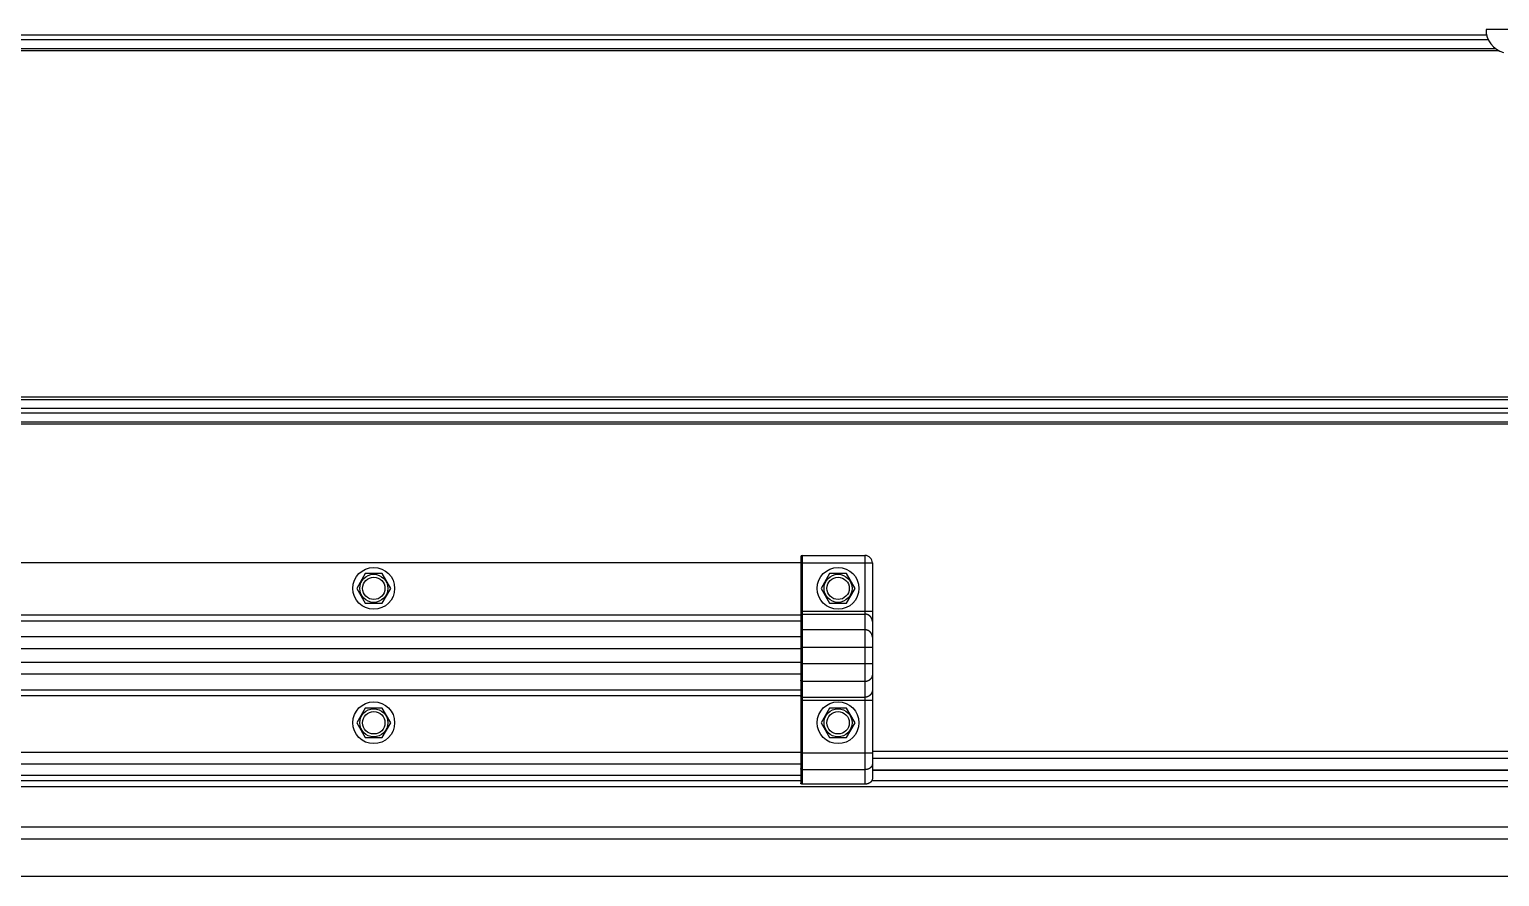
# Model space of a CAD drawing. Header units: millimetres. Extents: x 21899 to 38731, y -5425 to 3612.
# Drawn here: x 24591.8 to 25084.2, y 252.1 to 535.7 of the extents above; entities that cross this region are included whole.
import ezdxf

# ---------------------------------------------------------------- set-up
doc = ezdxf.new("R2010")
doc.units = ezdxf.units.MM

msp = doc.modelspace()

# ---------------------------------------------------------------- linework, layer by layer
at = {"color": 9, "linetype": 'Continuous'}
for p, q in [((24252.61, 533.86), (25079.83, 533.86)), ((24252.61, 532.31), (25080.38, 532.31)), ((25112.61, 535.72), (25079.61, 535.72)), ((24252.61, 529.34), (25082.8, 529.34)), ((25084.06, 528.56), (24252.61, 528.56)), ((25101.07, 412.61), (24252.61, 412.61)), ((24252.61, 411.83), (25101.07, 411.83)), ((24252.61, 408.86), (25101.07, 408.86)), ((24252.61, 407.31), (25101.07, 407.31)), ((24252.61, 404.34), (25101.07, 404.34)), ((25101.07, 403.56), (24252.61, 403.56)), ((24850.61, 359.59), (24850.61, 283.02)), ((24871.61, 359.59), (24871.61, 283.02)), ((24850.11, 357.09), (24874.11, 357.09)), ((24850.11, 340.92), (24874.11, 340.92)), ((24850.61, 339.94), (24871.61, 339.94)), ((24850.11, 337.62), (22583.11, 337.62)), ((24850.11, 339.59), (24199.61, 339.59)), ((24850.11, 332.32), (22583.11, 332.32)), ((24871.61, 334.7), (24850.61, 334.7)), ((24850.11, 328.38), (22583.11, 328.38)), ((24874.11, 328.79), (24850.11, 328.79)), ((24850.11, 323.79), (22583.11, 323.79)), ((24874.11, 323.29), (24850.11, 323.29)), ((24850.11, 319.85), (22583.11, 319.85)), ((24871.61, 317.38), (24850.61, 317.38)), ((24850.11, 314.55), (22583.11, 314.55)), ((24850.11, 312.59), (22583.11, 312.59)), ((24850.11, 311.16), (24874.11, 311.16)), ((24850.61, 312.14), (24871.61, 312.14)), ((24850.11, 293.67), (22583.11, 293.67)), ((24874.11, 293.36), (24850.11, 293.36)), ((25101.07, 294.01), (24874.11, 294.01)), ((25101.07, 291.58), (24874.11, 291.58)), ((24850.11, 289.76), (22583.11, 289.76)), ((24871.61, 287.88), (24850.61, 287.88)), ((25101.07, 287.73), (24874.11, 287.73)), ((24850.11, 284.09), (22583.11, 284.09)), ((25101.07, 284.09), (24873.84, 284.09)), ((25101.07, 268.59), (22336.81, 268.59))]:
    msp.add_line(p, q, dxfattribs=at)
at = {"color": 7, "linetype": 'Continuous'}
for p, q in [((24850.61, 359.59), (24871.61, 359.59)), ((24850.11, 357.09), (24199.61, 357.09)), ((24850.11, 359.09), (24850.11, 283.41)), ((24874.11, 357.09), (24874.11, 284.98)), ((24704.26, 353.52), (24701.41, 348.59)), ((24709.96, 353.52), (24704.26, 353.52)), ((24712.81, 348.59), (24709.96, 353.52)), ((24859.76, 353.52), (24856.91, 348.59)), ((24865.46, 353.52), (24859.76, 353.52)), ((24868.31, 348.59), (24865.46, 353.52)), ((24701.41, 348.59), (24704.26, 343.65)), ((24709.96, 343.65), (24712.81, 348.59)), ((24856.91, 348.59), (24859.76, 343.65)), ((24865.46, 343.65), (24868.31, 348.59)), ((24704.26, 343.65), (24709.96, 343.65)), ((24859.76, 343.65), (24865.46, 343.65)), ((24874.11, 327.59), (24874.31, 327.59)), ((24874.31, 323.59), (24874.31, 327.59)), ((24874.11, 323.59), (24874.31, 323.59)), ((24704.26, 308.52), (24701.41, 303.59)), ((24709.96, 308.52), (24704.26, 308.52)), ((24712.81, 303.59), (24709.96, 308.52)), ((24859.76, 308.52), (24856.91, 303.59)), ((24865.46, 308.52), (24859.76, 308.52)), ((24868.31, 303.59), (24865.46, 308.52)), ((24701.41, 303.59), (24704.26, 298.65)), ((24709.96, 298.65), (24712.81, 303.59)), ((24856.91, 303.59), (24859.76, 298.65)), ((24865.46, 298.65), (24868.31, 303.59)), ((24704.26, 298.65), (24709.96, 298.65)), ((24859.76, 298.65), (24865.46, 298.65)), ((24850.11, 285.89), (22583.11, 285.89)), ((25101.07, 287.64), (24874.11, 287.64)), ((25101.07, 282.09), (22336.81, 282.09)), ((24871.61, 283.02), (24850.61, 283.02)), ((25101.07, 252.09), (24131.95, 252.09))]:
    msp.add_line(p, q, dxfattribs=at)
msp.add_line((25212.11, 264.59), (22222.11, 264.59))
for centre, radius in [((24707.11, 348.59), 7), ((24862.61, 348.59), 7), ((24707.11, 348.59), 3.75), ((24862.61, 348.59), 3.75), ((24707.11, 303.59), 7), ((24862.61, 303.59), 7), ((24707.11, 303.59), 3.75), ((24862.61, 303.59), 3.75)]:
    msp.add_circle(centre, radius, dxfattribs=at)
at = {"color": 9, "linetype": 'Continuous'}
for centre in [(24707.11, 348.59), (24862.61, 348.59), (24707.11, 303.59), (24862.61, 303.59)]:
    msp.add_circle(centre, 4.7, dxfattribs=at)
at = {"color": 7, "linetype": 'Continuous'}
for centre, radius, start, end in [((25087.61, 535.73), 8, 180.0715, 254.596), ((24850.61, 359.09), 0.5, 90, 180), ((24871.61, 357.09), 2.5, 0, 90)]:
    msp.add_arc(centre, radius, start, end, dxfattribs=at)
at = {"color": 9, "linetype": 'Continuous'}
for points, start_tangent, end_tangent in [([(24850.61, 339.94), (24850.59, 339.94), (24850.57, 339.94), (24850.56, 339.94), (24850.54, 339.93), (24850.52, 339.93), (24850.5, 339.93), (24850.49, 339.92), (24850.47, 339.92), (24850.45, 339.91), (24850.44, 339.91), (24850.42, 339.9), (24850.4, 339.9), (24850.39, 339.89), (24850.37, 339.88), (24850.35, 339.87), (24850.34, 339.86), (24850.32, 339.85), (24850.31, 339.84), (24850.3, 339.83), (24850.28, 339.82), (24850.27, 339.81), (24850.26, 339.8), (24850.24, 339.78), (24850.23, 339.77), (24850.22, 339.76), (24850.21, 339.74), (24850.2, 339.73), (24850.19, 339.71), (24850.18, 339.7), (24850.17, 339.68), (24850.16, 339.67), (24850.16, 339.65), (24850.15, 339.64), (24850.14, 339.62), (24850.14, 339.6), (24850.13, 339.59), (24850.13, 339.57), (24850.12, 339.55), (24850.12, 339.53), (24850.11, 339.52), (24850.11, 339.5), (24850.11, 339.48), (24850.11, 339.46), (24850.11, 339.45)], (-1, 0), (0, -1)), ([(24874.11, 337.48), (24874.11, 337.54), (24874.11, 337.59), (24874.1, 337.65), (24874.1, 337.71), (24874.09, 337.77), (24874.08, 337.83), (24874.08, 337.89), (24874.06, 337.94), (24874.05, 338), (24874.04, 338.06), (24874.02, 338.11), (24874.01, 338.17), (24873.99, 338.23), (24873.97, 338.28), (24873.95, 338.34), (24873.93, 338.39), (24873.91, 338.45), (24873.88, 338.5), (24873.86, 338.55), (24873.83, 338.61), (24873.8, 338.66), (24873.77, 338.71), (24873.74, 338.76), (24873.71, 338.81), (24873.68, 338.86), (24873.65, 338.91), (24873.61, 338.95), (24873.58, 339), (24873.54, 339.05), (24873.5, 339.09), (24873.46, 339.13), (24873.42, 339.18), (24873.38, 339.22), (24873.34, 339.26), (24873.29, 339.3), (24873.25, 339.34), (24873.2, 339.38), (24873.16, 339.41), (24873.11, 339.45), (24873.06, 339.48), (24873.01, 339.52), (24872.96, 339.55), (24872.91, 339.58), (24872.86, 339.61), (24872.81, 339.64), (24872.76, 339.67), (24872.7, 339.69), (24872.65, 339.72), (24872.59, 339.74), (24872.54, 339.76), (24872.48, 339.78), (24872.43, 339.8), (24872.37, 339.82), (24872.31, 339.84), (24872.26, 339.86), (24872.2, 339.87), (24872.14, 339.88), (24872.08, 339.9), (24872.02, 339.91), (24871.97, 339.91), (24871.91, 339.92), (24871.85, 339.93), (24871.79, 339.93), (24871.73, 339.94), (24871.67, 339.94), (24871.61, 339.94)], (0, 1), (-1, 0)), ([(24850.61, 334.7), (24850.59, 334.7), (24850.57, 334.7), (24850.56, 334.7), (24850.54, 334.69), (24850.52, 334.69), (24850.5, 334.69), (24850.49, 334.68), (24850.47, 334.68), (24850.45, 334.67), (24850.44, 334.67), (24850.42, 334.66), (24850.4, 334.66), (24850.39, 334.65), (24850.37, 334.64), (24850.35, 334.63), (24850.34, 334.62), (24850.32, 334.61), (24850.31, 334.6), (24850.3, 334.59), (24850.28, 334.58), (24850.27, 334.57), (24850.26, 334.56), (24850.24, 334.54), (24850.23, 334.53), (24850.22, 334.52), (24850.21, 334.5), (24850.2, 334.49), (24850.19, 334.47), (24850.18, 334.46), (24850.17, 334.44), (24850.16, 334.43), (24850.16, 334.41), (24850.15, 334.4), (24850.14, 334.38), (24850.14, 334.36), (24850.13, 334.35), (24850.13, 334.33), (24850.12, 334.31), (24850.12, 334.3), (24850.11, 334.28), (24850.11, 334.26), (24850.11, 334.24), (24850.11, 334.23), (24850.11, 334.21)], (-1, 0), (0, -1)), ([(24874.11, 332.24), (24874.11, 332.3), (24874.11, 332.36), (24874.1, 332.41), (24874.1, 332.47), (24874.09, 332.53), (24874.08, 332.59), (24874.08, 332.65), (24874.06, 332.7), (24874.05, 332.76), (24874.04, 332.82), (24874.02, 332.88), (24874.01, 332.93), (24873.99, 332.99), (24873.97, 333.04), (24873.95, 333.1), (24873.93, 333.15), (24873.91, 333.21), (24873.88, 333.26), (24873.86, 333.31), (24873.83, 333.37), (24873.8, 333.42), (24873.77, 333.47), (24873.74, 333.52), (24873.71, 333.57), (24873.68, 333.62), (24873.65, 333.67), (24873.61, 333.71), (24873.58, 333.76), (24873.54, 333.81), (24873.5, 333.85), (24873.46, 333.89), (24873.42, 333.94), (24873.38, 333.98), (24873.34, 334.02), (24873.29, 334.06), (24873.25, 334.1), (24873.2, 334.14), (24873.16, 334.17), (24873.11, 334.21), (24873.06, 334.24), (24873.01, 334.28), (24872.96, 334.31), (24872.91, 334.34), (24872.86, 334.37), (24872.81, 334.4), (24872.76, 334.43), (24872.7, 334.45), (24872.65, 334.48), (24872.59, 334.5), (24872.54, 334.52), (24872.48, 334.54), (24872.43, 334.56), (24872.37, 334.58), (24872.31, 334.6), (24872.26, 334.62), (24872.2, 334.63), (24872.14, 334.64), (24872.08, 334.66), (24872.02, 334.67), (24871.97, 334.67), (24871.91, 334.68), (24871.85, 334.69), (24871.79, 334.69), (24871.73, 334.7), (24871.67, 334.7), (24871.61, 334.7)], (0, 1), (-1, 0)), ([(24850.61, 317.38), (24850.59, 317.38), (24850.57, 317.38), (24850.56, 317.39), (24850.54, 317.39), (24850.52, 317.39), (24850.5, 317.39), (24850.49, 317.4), (24850.47, 317.4), (24850.45, 317.41), (24850.44, 317.41), (24850.42, 317.42), (24850.4, 317.43), (24850.39, 317.43), (24850.37, 317.44), (24850.35, 317.45), (24850.34, 317.46), (24850.32, 317.47), (24850.31, 317.48), (24850.3, 317.49), (24850.28, 317.5), (24850.27, 317.51), (24850.26, 317.53), (24850.24, 317.54), (24850.23, 317.55), (24850.22, 317.57), (24850.21, 317.58), (24850.2, 317.59), (24850.19, 317.61), (24850.18, 317.62), (24850.17, 317.64), (24850.16, 317.65), (24850.16, 317.67), (24850.15, 317.69), (24850.14, 317.7), (24850.14, 317.72), (24850.13, 317.74), (24850.13, 317.75), (24850.12, 317.77), (24850.12, 317.79), (24850.11, 317.8), (24850.11, 317.82), (24850.11, 317.84), (24850.11, 317.86), (24850.11, 317.87)], (-1, 0), (0, 1)), ([(24874.11, 319.84), (24874.11, 319.79), (24874.11, 319.73), (24874.1, 319.67), (24874.1, 319.61), (24874.09, 319.55), (24874.08, 319.49), (24874.08, 319.44), (24874.06, 319.38), (24874.05, 319.32), (24874.04, 319.26), (24874.02, 319.21), (24874.01, 319.15), (24873.99, 319.09), (24873.97, 319.04), (24873.95, 318.98), (24873.93, 318.93), (24873.91, 318.88), (24873.88, 318.82), (24873.86, 318.77), (24873.83, 318.72), (24873.8, 318.66), (24873.77, 318.61), (24873.74, 318.56), (24873.71, 318.51), (24873.68, 318.46), (24873.65, 318.42), (24873.61, 318.37), (24873.58, 318.32), (24873.54, 318.28), (24873.5, 318.23), (24873.46, 318.19), (24873.42, 318.15), (24873.38, 318.1), (24873.34, 318.06), (24873.29, 318.02), (24873.25, 317.98), (24873.2, 317.95), (24873.16, 317.91), (24873.11, 317.87), (24873.06, 317.84), (24873.01, 317.81), (24872.96, 317.77), (24872.91, 317.74), (24872.86, 317.71), (24872.81, 317.68), (24872.76, 317.66), (24872.7, 317.63), (24872.65, 317.6), (24872.59, 317.58), (24872.54, 317.56), (24872.48, 317.54), (24872.43, 317.52), (24872.37, 317.5), (24872.31, 317.48), (24872.26, 317.47), (24872.2, 317.45), (24872.14, 317.44), (24872.08, 317.43), (24872.02, 317.42), (24871.97, 317.41), (24871.91, 317.4), (24871.85, 317.39), (24871.79, 317.39), (24871.73, 317.39), (24871.67, 317.38), (24871.61, 317.38)], (0, -1), (-1, 0)), ([(24850.61, 312.14), (24850.59, 312.14), (24850.57, 312.14), (24850.56, 312.15), (24850.54, 312.15), (24850.52, 312.15), (24850.5, 312.15), (24850.49, 312.16), (24850.47, 312.16), (24850.45, 312.17), (24850.44, 312.17), (24850.42, 312.18), (24850.4, 312.19), (24850.39, 312.19), (24850.37, 312.2), (24850.35, 312.21), (24850.34, 312.22), (24850.32, 312.23), (24850.31, 312.24), (24850.3, 312.25), (24850.28, 312.26), (24850.27, 312.27), (24850.26, 312.29), (24850.24, 312.3), (24850.23, 312.31), (24850.22, 312.33), (24850.21, 312.34), (24850.2, 312.35), (24850.19, 312.37), (24850.18, 312.38), (24850.17, 312.4), (24850.16, 312.41), (24850.16, 312.43), (24850.15, 312.45), (24850.14, 312.46), (24850.14, 312.48), (24850.13, 312.5), (24850.13, 312.51), (24850.12, 312.53), (24850.12, 312.55), (24850.11, 312.56), (24850.11, 312.58), (24850.11, 312.6), (24850.11, 312.62), (24850.11, 312.64)], (-1, 0), (0, 1)), ([(24874.11, 314.6), (24874.11, 314.55), (24874.11, 314.49), (24874.1, 314.43), (24874.1, 314.37), (24874.09, 314.31), (24874.08, 314.25), (24874.08, 314.2), (24874.06, 314.14), (24874.05, 314.08), (24874.04, 314.02), (24874.02, 313.97), (24874.01, 313.91), (24873.99, 313.86), (24873.97, 313.8), (24873.95, 313.74), (24873.93, 313.69), (24873.91, 313.64), (24873.88, 313.58), (24873.86, 313.53), (24873.83, 313.48), (24873.8, 313.42), (24873.77, 313.37), (24873.74, 313.32), (24873.71, 313.27), (24873.68, 313.22), (24873.65, 313.18), (24873.61, 313.13), (24873.58, 313.08), (24873.54, 313.04), (24873.5, 312.99), (24873.46, 312.95), (24873.42, 312.91), (24873.38, 312.86), (24873.34, 312.82), (24873.29, 312.78), (24873.25, 312.74), (24873.2, 312.71), (24873.16, 312.67), (24873.11, 312.63), (24873.06, 312.6), (24873.01, 312.57), (24872.96, 312.53), (24872.91, 312.5), (24872.86, 312.47), (24872.81, 312.44), (24872.76, 312.42), (24872.7, 312.39), (24872.65, 312.37), (24872.59, 312.34), (24872.54, 312.32), (24872.48, 312.3), (24872.43, 312.28), (24872.37, 312.26), (24872.31, 312.24), (24872.26, 312.23), (24872.2, 312.21), (24872.14, 312.2), (24872.08, 312.19), (24872.02, 312.18), (24871.97, 312.17), (24871.91, 312.16), (24871.85, 312.15), (24871.79, 312.15), (24871.73, 312.15), (24871.67, 312.14), (24871.61, 312.14)], (0, -1), (-1, 0)), ([(24850.61, 287.88), (24850.59, 287.88), (24850.57, 287.88), (24850.56, 287.88), (24850.54, 287.89), (24850.52, 287.89), (24850.5, 287.89), (24850.49, 287.89), (24850.47, 287.9), (24850.45, 287.9), (24850.44, 287.91), (24850.42, 287.91), (24850.4, 287.92), (24850.39, 287.92), (24850.37, 287.93), (24850.35, 287.94), (24850.34, 287.94), (24850.32, 287.95), (24850.31, 287.96), (24850.3, 287.97), (24850.28, 287.98), (24850.27, 287.99), (24850.26, 288), (24850.24, 288.01), (24850.23, 288.02), (24850.22, 288.03), (24850.21, 288.04), (24850.2, 288.05), (24850.19, 288.06), (24850.18, 288.07), (24850.17, 288.09), (24850.16, 288.1), (24850.16, 288.11), (24850.15, 288.12), (24850.14, 288.14), (24850.14, 288.15), (24850.13, 288.16), (24850.13, 288.18), (24850.12, 288.19), (24850.12, 288.2), (24850.11, 288.22), (24850.11, 288.23), (24850.11, 288.25), (24850.11, 288.26), (24850.11, 288.27)], (-1, 0), (0, 1)), ([(24874.11, 289.84), (24874.11, 289.79), (24874.11, 289.75), (24874.1, 289.7), (24874.1, 289.65), (24874.09, 289.61), (24874.08, 289.56), (24874.08, 289.51), (24874.06, 289.47), (24874.05, 289.42), (24874.04, 289.38), (24874.02, 289.33), (24874.01, 289.29), (24873.99, 289.24), (24873.97, 289.2), (24873.95, 289.16), (24873.93, 289.11), (24873.91, 289.07), (24873.88, 289.03), (24873.86, 288.98), (24873.83, 288.94), (24873.8, 288.9), (24873.77, 288.86), (24873.74, 288.82), (24873.71, 288.78), (24873.68, 288.74), (24873.65, 288.7), (24873.61, 288.67), (24873.58, 288.63), (24873.54, 288.59), (24873.5, 288.56), (24873.46, 288.52), (24873.42, 288.49), (24873.38, 288.46), (24873.34, 288.42), (24873.29, 288.39), (24873.25, 288.36), (24873.2, 288.33), (24873.16, 288.3), (24873.11, 288.27), (24873.06, 288.25), (24873.01, 288.22), (24872.96, 288.19), (24872.91, 288.17), (24872.86, 288.14), (24872.81, 288.12), (24872.76, 288.1), (24872.7, 288.08), (24872.65, 288.06), (24872.59, 288.04), (24872.54, 288.02), (24872.48, 288.01), (24872.43, 287.99), (24872.37, 287.98), (24872.31, 287.96), (24872.26, 287.95), (24872.2, 287.94), (24872.14, 287.93), (24872.08, 287.92), (24872.02, 287.91), (24871.97, 287.9), (24871.91, 287.9), (24871.85, 287.89), (24871.79, 287.89), (24871.73, 287.88), (24871.67, 287.88), (24871.61, 287.88)], (0, -1), (-1, 0))]:
    msp.add_spline(points, degree=3, dxfattribs=dict(at, start_tangent=start_tangent, end_tangent=end_tangent))
at = {"color": 7, "linetype": 'Continuous'}
for points, start_tangent, end_tangent in [([(24850.61, 283.02), (24850.59, 283.02), (24850.57, 283.02), (24850.56, 283.02), (24850.54, 283.02), (24850.52, 283.03), (24850.5, 283.03), (24850.49, 283.03), (24850.47, 283.04), (24850.45, 283.04), (24850.44, 283.04), (24850.42, 283.05), (24850.4, 283.06), (24850.39, 283.06), (24850.37, 283.07), (24850.35, 283.07), (24850.34, 283.08), (24850.32, 283.09), (24850.31, 283.1), (24850.3, 283.11), (24850.28, 283.12), (24850.27, 283.13), (24850.26, 283.13), (24850.24, 283.14), (24850.23, 283.16), (24850.22, 283.17), (24850.21, 283.18), (24850.2, 283.19), (24850.19, 283.2), (24850.18, 283.21), (24850.17, 283.22), (24850.16, 283.24), (24850.16, 283.25), (24850.15, 283.26), (24850.14, 283.27), (24850.14, 283.29), (24850.13, 283.3), (24850.13, 283.31), (24850.12, 283.33), (24850.12, 283.34), (24850.11, 283.36), (24850.11, 283.37), (24850.11, 283.38), (24850.11, 283.4), (24850.11, 283.41)], (-1, 0), (0, 1)), ([(24874.11, 284.98), (24874.11, 284.93), (24874.11, 284.88), (24874.1, 284.84), (24874.1, 284.79), (24874.09, 284.74), (24874.08, 284.7), (24874.08, 284.65), (24874.06, 284.61), (24874.05, 284.56), (24874.04, 284.52), (24874.02, 284.47), (24874.01, 284.43), (24873.99, 284.38), (24873.97, 284.34), (24873.95, 284.29), (24873.93, 284.25), (24873.91, 284.21), (24873.88, 284.16), (24873.86, 284.12), (24873.83, 284.08), (24873.8, 284.04), (24873.77, 284), (24873.74, 283.96), (24873.71, 283.92), (24873.68, 283.88), (24873.65, 283.84), (24873.61, 283.8), (24873.58, 283.77), (24873.54, 283.73), (24873.5, 283.7), (24873.46, 283.66), (24873.42, 283.63), (24873.38, 283.59), (24873.34, 283.56), (24873.29, 283.53), (24873.25, 283.5), (24873.2, 283.47), (24873.16, 283.44), (24873.11, 283.41), (24873.06, 283.38), (24873.01, 283.36), (24872.96, 283.33), (24872.91, 283.31), (24872.86, 283.28), (24872.81, 283.26), (24872.76, 283.24), (24872.7, 283.22), (24872.65, 283.2), (24872.59, 283.18), (24872.54, 283.16), (24872.48, 283.14), (24872.43, 283.13), (24872.37, 283.11), (24872.31, 283.1), (24872.26, 283.09), (24872.2, 283.08), (24872.14, 283.06), (24872.08, 283.06), (24872.02, 283.05), (24871.97, 283.04), (24871.91, 283.03), (24871.85, 283.03), (24871.79, 283.03), (24871.73, 283.02), (24871.67, 283.02), (24871.61, 283.02)], (0, -1), (-1, 0))]:
    msp.add_spline(points, degree=3, dxfattribs=dict(at, start_tangent=start_tangent, end_tangent=end_tangent))

doc.saveas('drawing.dxf')
